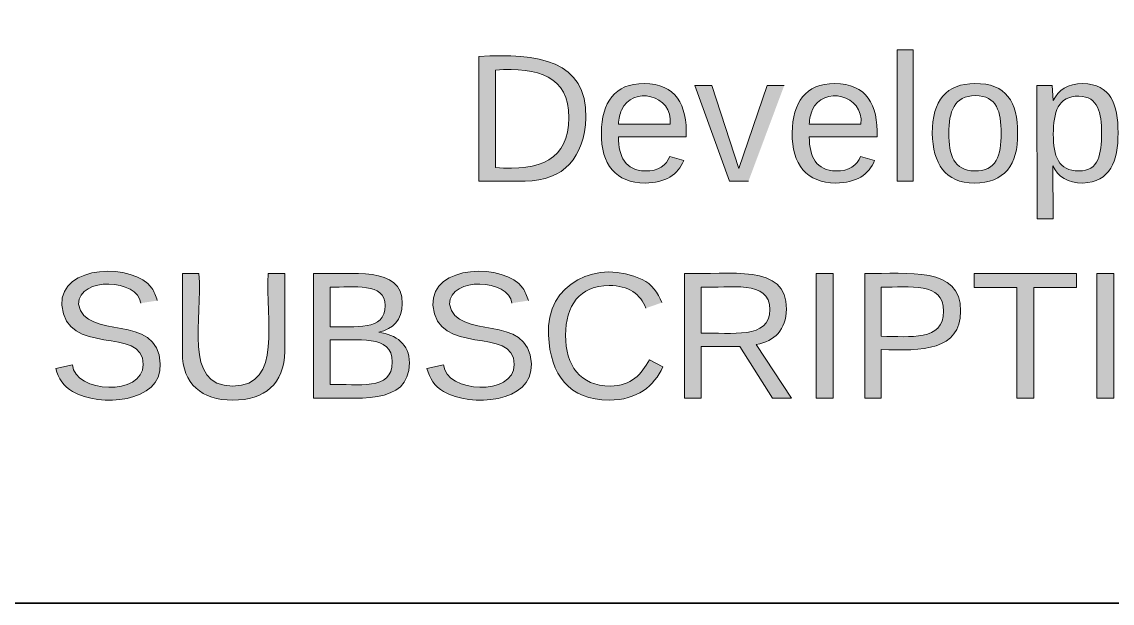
# Model space of a CAD drawing. Extents: x 3 to 1760, y 20 to 1040.
# Drawn here: x 835.2 to 929.1, y 20 to 70 of the extents above; entities that cross this region are included whole.
import ezdxf

# ---------------------------------------------------------------- set-up
doc = ezdxf.new("R2010")
doc.units = 0
doc.header["$MEASUREMENT"] = 0
doc.layers.add('Layer 1', color=7, linetype='Continuous', lineweight=0)

# ---------------------------------------------------------------- blocks, each defined once
blk = doc.blocks.new('Block_173')
at = {"layer": 'Layer 1', "true_color": 0x282c33, "transparency": 33554687}
h = blk.add_hatch(color=250, dxfattribs=at)
h.dxf.hatch_style = 2
edge = h.paths.add_edge_path()
edge.add_spline(control_points=[(910.576, 56.306), (910.576, 56.306), (910.576, 67.583), (910.576, 67.583), (910.576, 67.583), (911.959, 67.583), (911.959, 67.583), (911.959, 67.583), (911.959, 56.306), (911.959, 56.306), (911.959, 56.306), (910.576, 56.306), (910.576, 56.306)], knot_values=[0, 0, 0, 0, 1, 1, 1, 2, 2, 2, 3, 3, 3, 4, 4, 4, 4], degree=3, periodic=0)
edge.add_line((910.576, 56.306), (910.576, 56.306))
h = blk.add_hatch(color=250, dxfattribs=at)
h.dxf.hatch_style = 2
edge = h.paths.add_edge_path()
edge.add_spline(control_points=[(874.582, 67.022), (879.681, 67.324), (883.916, 66.676), (883.786, 61.75), (883.657, 58.38), (881.928, 56.306), (878.558, 56.306), (878.558, 56.306), (874.582, 56.306), (874.582, 56.306), (874.582, 56.306), (874.582, 67.022), (874.582, 67.022)], knot_values=[0, 0, 0, 0, 1, 1, 1, 2, 2, 2, 3, 3, 3, 4, 4, 4, 4], degree=3, periodic=0)
edge = h.paths.add_edge_path()
edge.add_spline(control_points=[(876.008, 57.472), (879.854, 57.127), (882.317, 58.164), (882.317, 61.75), (882.317, 65.336), (879.724, 66.114), (876.008, 65.855), (876.008, 65.855), (876.008, 57.472), (876.008, 57.472)], knot_values=[0, 0, 0, 0, 1, 1, 1, 2, 2, 2, 3, 3, 3, 3], degree=3, periodic=0)
edge.add_line((876.008, 57.472), (876.008, 57.472))
h = blk.add_hatch(color=250, dxfattribs=at)
h.dxf.hatch_style = 2
edge = h.paths.add_edge_path()
edge.add_spline(control_points=[(943.805, 63.349), (940.434, 64.04), (941.515, 59.417), (941.342, 56.306), (941.342, 56.306), (939.959, 56.306), (939.959, 56.306), (939.959, 56.306), (939.916, 64.515), (939.916, 64.515), (939.916, 64.515), (941.212, 64.515), (941.212, 64.515), (941.255, 63.997), (941.169, 63.262), (941.298, 62.83), (941.558, 63.997), (942.292, 64.948), (943.805, 64.602), (943.805, 64.602), (943.805, 63.349), (943.805, 63.349)], knot_values=[0, 0, 0, 0, 1, 1, 1, 2, 2, 2, 3, 3, 3, 4, 4, 4, 5, 5, 5, 6, 6, 6, 7, 7, 7, 7], degree=3, periodic=0)
edge.add_line((943.805, 63.349), (943.805, 63.349))
h = blk.add_hatch(color=250, dxfattribs=at)
h.dxf.hatch_style = 2
edge = h.paths.add_edge_path()
edge.add_spline(control_points=[(888.798, 64.688), (891.521, 64.688), (892.515, 62.873), (892.428, 60.108), (892.428, 60.108), (886.595, 60.108), (886.595, 60.108), (886.595, 58.38), (887.2, 57.213), (888.885, 57.17), (890.008, 57.127), (890.743, 57.688), (891.002, 58.423), (891.002, 58.423), (892.212, 58.077), (892.212, 58.077), (891.737, 56.867), (890.613, 56.133), (888.885, 56.133), (886.379, 56.133), (885.082, 57.731), (885.126, 60.454), (885.169, 63.089), (886.249, 64.688), (888.798, 64.688)], knot_values=[0, 0, 0, 0, 1, 1, 1, 2, 2, 2, 3, 3, 3, 4, 4, 4, 5, 5, 5, 6, 6, 6, 7, 7, 7, 8, 8, 8, 8], degree=3, periodic=0)
edge = h.paths.add_edge_path()
edge.add_spline(control_points=[(891.045, 61.188), (891.305, 63.781), (887.761, 64.515), (886.854, 62.398), (886.724, 62.096), (886.595, 61.664), (886.595, 61.188), (886.595, 61.188), (891.045, 61.188), (891.045, 61.188)], knot_values=[0, 0, 0, 0, 1, 1, 1, 2, 2, 2, 3, 3, 3, 3], degree=3, periodic=0)
edge.add_line((891.045, 61.188), (891.045, 61.188))
h = blk.add_hatch(color=250, dxfattribs=at)
h.dxf.hatch_style = 2
edge = h.paths.add_edge_path()
edge.add_spline(control_points=[(897.786, 56.306), (897.786, 56.306), (896.144, 56.306), (896.144, 56.306), (896.144, 56.306), (893.163, 64.515), (893.163, 64.515), (893.163, 64.515), (894.632, 64.515), (894.632, 64.515), (894.632, 64.515), (896.965, 57.386), (896.965, 57.386), (896.965, 57.386), (899.385, 64.515), (899.385, 64.515), (899.385, 64.515), (900.854, 64.515), (900.854, 64.515)], knot_values=[0, 0, 0, 0, 1, 1, 1, 2, 2, 2, 3, 3, 3, 4, 4, 4, 5, 5, 5, 6, 6, 6, 6], degree=3, periodic=0)
edge.add_line((900.854, 64.515), (897.786, 56.306))
h = blk.add_hatch(color=250, dxfattribs=at)
h.dxf.hatch_style = 2
edge = h.paths.add_edge_path()
edge.add_spline(control_points=[(905.218, 64.688), (907.94, 64.688), (908.934, 62.873), (908.848, 60.108), (908.848, 60.108), (903.015, 60.108), (903.015, 60.108), (903.015, 58.38), (903.619, 57.213), (905.305, 57.17), (906.428, 57.127), (907.163, 57.688), (907.422, 58.423), (907.422, 58.423), (908.632, 58.077), (908.632, 58.077), (908.157, 56.867), (907.033, 56.133), (905.305, 56.133), (902.798, 56.133), (901.502, 57.731), (901.545, 60.454), (901.589, 63.089), (902.669, 64.688), (905.218, 64.688)], knot_values=[0, 0, 0, 0, 1, 1, 1, 2, 2, 2, 3, 3, 3, 4, 4, 4, 5, 5, 5, 6, 6, 6, 7, 7, 7, 8, 8, 8, 8], degree=3, periodic=0)
edge = h.paths.add_edge_path()
edge.add_spline(control_points=[(907.465, 61.188), (907.724, 63.781), (904.181, 64.515), (903.274, 62.398), (903.144, 62.096), (903.015, 61.664), (903.015, 61.188), (903.015, 61.188), (907.465, 61.188), (907.465, 61.188)], knot_values=[0, 0, 0, 0, 1, 1, 1, 2, 2, 2, 3, 3, 3, 3], degree=3, periodic=0)
edge.add_line((907.465, 61.188), (907.465, 61.188))
h = blk.add_hatch(color=250, dxfattribs=at)
h.dxf.hatch_style = 2
edge = h.paths.add_edge_path()
edge.add_spline(control_points=[(917.274, 64.688), (919.953, 64.731), (920.947, 63.089), (920.947, 60.41), (920.99, 57.688), (919.78, 56.133), (917.231, 56.133), (914.681, 56.133), (913.644, 57.818), (913.601, 60.41), (913.601, 63.262), (914.811, 64.688), (917.274, 64.688)], knot_values=[0, 0, 0, 0, 1, 1, 1, 2, 2, 2, 3, 3, 3, 4, 4, 4, 4], degree=3, periodic=0)
edge = h.paths.add_edge_path()
edge.add_spline(control_points=[(917.231, 57.17), (919.132, 57.127), (919.521, 58.509), (919.521, 60.41), (919.521, 62.269), (919.175, 63.651), (917.317, 63.651), (915.459, 63.651), (915.027, 62.269), (915.027, 60.41), (915.027, 58.552), (915.459, 57.213), (917.231, 57.17)], knot_values=[0, 0, 0, 0, 1, 1, 1, 2, 2, 2, 3, 3, 3, 4, 4, 4, 4], degree=3, periodic=0)
edge.add_line((917.231, 57.17), (917.231, 57.17))
h = blk.add_hatch(color=250, dxfattribs=at)
h.dxf.hatch_style = 2
edge = h.paths.add_edge_path()
edge.add_spline(control_points=[(926.564, 64.688), (928.94, 64.645), (929.589, 62.917), (929.589, 60.454), (929.589, 57.991), (928.897, 56.219), (926.564, 56.133), (925.224, 56.133), (924.447, 56.694), (923.971, 57.602), (923.971, 57.602), (924.015, 53.065), (924.015, 53.065), (924.015, 53.065), (922.632, 53.065), (922.632, 53.065), (922.632, 53.065), (922.589, 64.515), (922.589, 64.515), (922.589, 64.515), (923.928, 64.515), (923.928, 64.515), (923.928, 64.515), (924.015, 63.219), (924.015, 63.219), (924.447, 64.127), (925.224, 64.688), (926.564, 64.688)], knot_values=[0, 0, 0, 0, 1, 1, 1, 2, 2, 2, 3, 3, 3, 4, 4, 4, 5, 5, 5, 6, 6, 6, 7, 7, 7, 8, 8, 8, 9, 9, 9, 9], degree=3, periodic=0)
edge = h.paths.add_edge_path()
edge.add_spline(control_points=[(926.218, 57.17), (927.947, 57.17), (928.163, 58.639), (928.163, 60.41), (928.163, 62.182), (927.903, 63.565), (926.218, 63.608), (924.403, 63.608), (924.015, 62.225), (924.015, 60.324), (924.015, 58.466), (924.447, 57.17), (926.218, 57.17)], knot_values=[0, 0, 0, 0, 1, 1, 1, 2, 2, 2, 3, 3, 3, 4, 4, 4, 4], degree=3, periodic=0)
edge.add_line((926.218, 57.17), (926.218, 57.17))
h = blk.add_hatch(color=250, dxfattribs=at)
h.dxf.hatch_style = 2
edge = h.paths.add_edge_path()
edge.add_spline(control_points=[(934.558, 64.688), (937.28, 64.688), (938.274, 62.873), (938.187, 60.108), (938.187, 60.108), (932.354, 60.108), (932.354, 60.108), (932.354, 58.38), (932.959, 57.213), (934.644, 57.17), (935.768, 57.127), (936.502, 57.688), (936.761, 58.423), (936.761, 58.423), (937.971, 58.077), (937.971, 58.077), (937.496, 56.867), (936.373, 56.133), (934.644, 56.133), (932.138, 56.133), (930.842, 57.731), (930.885, 60.454), (930.928, 63.089), (932.008, 64.688), (934.558, 64.688)], knot_values=[0, 0, 0, 0, 1, 1, 1, 2, 2, 2, 3, 3, 3, 4, 4, 4, 5, 5, 5, 6, 6, 6, 7, 7, 7, 8, 8, 8, 8], degree=3, periodic=0)
edge = h.paths.add_edge_path()
edge.add_spline(control_points=[(936.805, 61.188), (937.064, 63.781), (933.521, 64.515), (932.613, 62.398), (932.484, 62.096), (932.354, 61.664), (932.354, 61.188), (932.354, 61.188), (936.805, 61.188), (936.805, 61.188)], knot_values=[0, 0, 0, 0, 1, 1, 1, 2, 2, 2, 3, 3, 3, 3], degree=3, periodic=0)
edge.add_line((936.805, 61.188), (936.805, 61.188))
at = {"layer": 'Layer 1'}
for points, knots in [([(910.576, 56.306), (910.576, 56.306), (910.576, 67.583), (910.576, 67.583), (910.576, 67.583), (911.959, 67.583), (911.959, 67.583), (911.959, 67.583), (911.959, 56.306), (911.959, 56.306), (911.959, 56.306), (910.576, 56.306), (910.576, 56.306)], [0, 0, 0, 0, 1, 1, 1, 2, 2, 2, 3, 3, 3, 4, 4, 4, 4]), ([(874.582, 67.022), (879.681, 67.324), (883.916, 66.676), (883.786, 61.75), (883.657, 58.38), (881.928, 56.306), (878.558, 56.306), (878.558, 56.306), (874.582, 56.306), (874.582, 56.306), (874.582, 56.306), (874.582, 67.022), (874.582, 67.022)], [0, 0, 0, 0, 1, 1, 1, 2, 2, 2, 3, 3, 3, 4, 4, 4, 4]), ([(876.008, 57.472), (879.854, 57.127), (882.317, 58.164), (882.317, 61.75), (882.317, 65.336), (879.724, 66.114), (876.008, 65.855), (876.008, 65.855), (876.008, 57.472), (876.008, 57.472)], [0, 0, 0, 0, 1, 1, 1, 2, 2, 2, 3, 3, 3, 3]), ([(943.805, 63.349), (940.434, 64.04), (941.515, 59.417), (941.342, 56.306), (941.342, 56.306), (939.959, 56.306), (939.959, 56.306), (939.959, 56.306), (939.916, 64.515), (939.916, 64.515), (939.916, 64.515), (941.212, 64.515), (941.212, 64.515), (941.255, 63.997), (941.169, 63.262), (941.298, 62.83), (941.558, 63.997), (942.292, 64.948), (943.805, 64.602), (943.805, 64.602), (943.805, 63.349), (943.805, 63.349)], [0, 0, 0, 0, 1, 1, 1, 2, 2, 2, 3, 3, 3, 4, 4, 4, 5, 5, 5, 6, 6, 6, 7, 7, 7, 7]), ([(888.798, 64.688), (891.521, 64.688), (892.515, 62.873), (892.428, 60.108), (892.428, 60.108), (886.595, 60.108), (886.595, 60.108), (886.595, 58.38), (887.2, 57.213), (888.885, 57.17), (890.008, 57.127), (890.743, 57.688), (891.002, 58.423), (891.002, 58.423), (892.212, 58.077), (892.212, 58.077), (891.737, 56.867), (890.613, 56.133), (888.885, 56.133), (886.379, 56.133), (885.082, 57.731), (885.126, 60.454), (885.169, 63.089), (886.249, 64.688), (888.798, 64.688)], [0, 0, 0, 0, 1, 1, 1, 2, 2, 2, 3, 3, 3, 4, 4, 4, 5, 5, 5, 6, 6, 6, 7, 7, 7, 8, 8, 8, 8]), ([(891.045, 61.188), (891.305, 63.781), (887.761, 64.515), (886.854, 62.398), (886.724, 62.096), (886.595, 61.664), (886.595, 61.188), (886.595, 61.188), (891.045, 61.188), (891.045, 61.188)], [0, 0, 0, 0, 1, 1, 1, 2, 2, 2, 3, 3, 3, 3]), ([(897.786, 56.306), (897.786, 56.306), (896.144, 56.306), (896.144, 56.306), (896.144, 56.306), (893.163, 64.515), (893.163, 64.515), (893.163, 64.515), (894.632, 64.515), (894.632, 64.515), (894.632, 64.515), (896.965, 57.386), (896.965, 57.386), (896.965, 57.386), (899.385, 64.515), (899.385, 64.515), (899.385, 64.515), (900.854, 64.515), (900.854, 64.515)], [0, 0, 0, 0, 1, 1, 1, 2, 2, 2, 3, 3, 3, 4, 4, 4, 5, 5, 5, 6, 6, 6, 6]), ([(905.218, 64.688), (907.94, 64.688), (908.934, 62.873), (908.848, 60.108), (908.848, 60.108), (903.015, 60.108), (903.015, 60.108), (903.015, 58.38), (903.619, 57.213), (905.305, 57.17), (906.428, 57.127), (907.163, 57.688), (907.422, 58.423), (907.422, 58.423), (908.632, 58.077), (908.632, 58.077), (908.157, 56.867), (907.033, 56.133), (905.305, 56.133), (902.798, 56.133), (901.502, 57.731), (901.545, 60.454), (901.589, 63.089), (902.669, 64.688), (905.218, 64.688)], [0, 0, 0, 0, 1, 1, 1, 2, 2, 2, 3, 3, 3, 4, 4, 4, 5, 5, 5, 6, 6, 6, 7, 7, 7, 8, 8, 8, 8]), ([(907.465, 61.188), (907.724, 63.781), (904.181, 64.515), (903.274, 62.398), (903.144, 62.096), (903.015, 61.664), (903.015, 61.188), (903.015, 61.188), (907.465, 61.188), (907.465, 61.188)], [0, 0, 0, 0, 1, 1, 1, 2, 2, 2, 3, 3, 3, 3]), ([(917.274, 64.688), (919.953, 64.731), (920.947, 63.089), (920.947, 60.41), (920.99, 57.688), (919.78, 56.133), (917.231, 56.133), (914.681, 56.133), (913.644, 57.818), (913.601, 60.41), (913.601, 63.262), (914.811, 64.688), (917.274, 64.688)], [0, 0, 0, 0, 1, 1, 1, 2, 2, 2, 3, 3, 3, 4, 4, 4, 4]), ([(926.564, 64.688), (928.94, 64.645), (929.589, 62.917), (929.589, 60.454), (929.589, 57.991), (928.897, 56.219), (926.564, 56.133), (925.224, 56.133), (924.447, 56.694), (923.971, 57.602), (923.971, 57.602), (924.015, 53.065), (924.015, 53.065), (924.015, 53.065), (922.632, 53.065), (922.632, 53.065), (922.632, 53.065), (922.589, 64.515), (922.589, 64.515), (922.589, 64.515), (923.928, 64.515), (923.928, 64.515), (923.928, 64.515), (924.015, 63.219), (924.015, 63.219), (924.447, 64.127), (925.224, 64.688), (926.564, 64.688)], [0, 0, 0, 0, 1, 1, 1, 2, 2, 2, 3, 3, 3, 4, 4, 4, 5, 5, 5, 6, 6, 6, 7, 7, 7, 8, 8, 8, 9, 9, 9, 9]), ([(934.558, 64.688), (937.28, 64.688), (938.274, 62.873), (938.187, 60.108), (938.187, 60.108), (932.354, 60.108), (932.354, 60.108), (932.354, 58.38), (932.959, 57.213), (934.644, 57.17), (935.768, 57.127), (936.502, 57.688), (936.761, 58.423), (936.761, 58.423), (937.971, 58.077), (937.971, 58.077), (937.496, 56.867), (936.373, 56.133), (934.644, 56.133), (932.138, 56.133), (930.842, 57.731), (930.885, 60.454), (930.928, 63.089), (932.008, 64.688), (934.558, 64.688)], [0, 0, 0, 0, 1, 1, 1, 2, 2, 2, 3, 3, 3, 4, 4, 4, 5, 5, 5, 6, 6, 6, 7, 7, 7, 8, 8, 8, 8]), ([(936.805, 61.188), (937.064, 63.781), (933.521, 64.515), (932.613, 62.398), (932.484, 62.096), (932.354, 61.664), (932.354, 61.188), (932.354, 61.188), (936.805, 61.188), (936.805, 61.188)], [0, 0, 0, 0, 1, 1, 1, 2, 2, 2, 3, 3, 3, 3]), ([(917.231, 57.17), (919.132, 57.127), (919.521, 58.509), (919.521, 60.41), (919.521, 62.269), (919.175, 63.651), (917.317, 63.651), (915.459, 63.651), (915.027, 62.269), (915.027, 60.41), (915.027, 58.552), (915.459, 57.213), (917.231, 57.17)], [0, 0, 0, 0, 1, 1, 1, 2, 2, 2, 3, 3, 3, 4, 4, 4, 4]), ([(926.218, 57.17), (927.947, 57.17), (928.163, 58.639), (928.163, 60.41), (928.163, 62.182), (927.903, 63.565), (926.218, 63.608), (924.403, 63.608), (924.015, 62.225), (924.015, 60.324), (924.015, 58.466), (924.447, 57.17), (926.218, 57.17)], [0, 0, 0, 0, 1, 1, 1, 2, 2, 2, 3, 3, 3, 4, 4, 4, 4])]:
    blk.add_open_spline(points, degree=3, knots=knots, dxfattribs=at)
blk = doc.blocks.new('Block_172')
at = {"layer": 'Layer 1'}
blk.add_blockref('Block_173', (0, 0), dxfattribs=at)
blk = doc.blocks.new('Block_177')
at = {"layer": 'Layer 1', "true_color": 0x282c33, "transparency": 33554687}
h = blk.add_hatch(color=250, dxfattribs=at)
h.dxf.hatch_style = 2
edge = h.paths.add_edge_path()
edge.add_spline(control_points=[(845.481, 45.806), (845.264, 47.88), (840.166, 48.139), (840.123, 45.719), (840.727, 42.478), (846.95, 45.114), (847.166, 40.577), (847.295, 37.207), (841.937, 36.818), (839.604, 38.201), (838.869, 38.633), (838.394, 39.324), (838.178, 40.188), (838.178, 40.188), (839.604, 40.491), (839.604, 40.491), (839.82, 38.071), (845.697, 37.769), (845.697, 40.534), (845.697, 43.904), (838.999, 41.139), (838.697, 45.633), (838.481, 49.176), (844.962, 49.262), (846.431, 47.102), (846.647, 46.799), (846.777, 46.411), (846.906, 46.022)], knot_values=[0, 0, 0, 0, 1, 1, 1, 2, 2, 2, 3, 3, 3, 4, 4, 4, 5, 5, 5, 6, 6, 6, 7, 7, 7, 8, 8, 8, 9, 9, 9, 9], degree=3, periodic=0)
edge.add_line((846.906, 46.022), (845.481, 45.806))
h = blk.add_hatch(color=250, dxfattribs=at)
h.dxf.hatch_style = 2
edge = h.paths.add_edge_path()
edge.add_spline(control_points=[(861.771, 43.775), (863.931, 43.818), (866.524, 43.386), (866.524, 45.59), (866.524, 47.62), (863.802, 47.145), (861.771, 47.188), (861.771, 47.188), (861.771, 43.775), (861.771, 43.775)], knot_values=[0, 0, 0, 0, 1, 1, 1, 2, 2, 2, 3, 3, 3, 3], degree=3, periodic=0)
edge = h.paths.add_edge_path()
edge.add_spline(control_points=[(865.962, 43.299), (867.474, 43.083), (868.598, 42.306), (868.598, 40.664), (868.598, 36.904), (864.018, 37.725), (860.345, 37.639), (860.345, 37.639), (860.345, 48.355), (860.345, 48.355), (863.629, 48.225), (867.993, 49.09), (867.993, 45.762), (867.993, 44.336), (867.172, 43.602), (865.962, 43.299)], knot_values=[0, 0, 0, 0, 1, 1, 1, 2, 2, 2, 3, 3, 3, 4, 4, 4, 5, 5, 5, 5], degree=3, periodic=0)
edge = h.paths.add_edge_path()
edge.add_spline(control_points=[(861.771, 38.806), (864.147, 38.892), (867.129, 38.201), (867.129, 40.75), (867.129, 43.17), (864.104, 42.565), (861.771, 42.651), (861.771, 42.651), (861.771, 38.806), (861.771, 38.806)], knot_values=[0, 0, 0, 0, 1, 1, 1, 2, 2, 2, 3, 3, 3, 3], degree=3, periodic=0)
edge.add_line((861.771, 38.806), (861.771, 38.806))
h = blk.add_hatch(color=250, dxfattribs=at)
h.dxf.hatch_style = 2
edge = h.paths.add_edge_path()
edge.add_spline(control_points=[(877.413, 45.806), (877.197, 47.88), (872.098, 48.139), (872.055, 45.719), (872.66, 42.478), (878.882, 45.114), (879.098, 40.577), (879.227, 37.207), (873.869, 36.818), (871.536, 38.201), (870.802, 38.633), (870.326, 39.324), (870.11, 40.188), (870.11, 40.188), (871.536, 40.491), (871.536, 40.491), (871.752, 38.071), (877.629, 37.769), (877.629, 40.534), (877.629, 43.904), (870.931, 41.139), (870.629, 45.633), (870.413, 49.176), (876.894, 49.262), (878.363, 47.102), (878.579, 46.799), (878.709, 46.411), (878.839, 46.022)], knot_values=[0, 0, 0, 0, 1, 1, 1, 2, 2, 2, 3, 3, 3, 4, 4, 4, 5, 5, 5, 6, 6, 6, 7, 7, 7, 8, 8, 8, 9, 9, 9, 9], degree=3, periodic=0)
edge.add_line((878.839, 46.022), (877.413, 45.806))
h = blk.add_hatch(color=250, dxfattribs=at)
h.dxf.hatch_style = 2
edge = h.paths.add_edge_path()
edge.add_spline(control_points=[(888.95, 45.373), (888.518, 46.583), (887.437, 47.318), (885.795, 47.318), (883.246, 47.318), (882.036, 45.59), (882.036, 43.04), (882.036, 40.448), (883.289, 38.676), (885.882, 38.676), (887.74, 38.676), (888.561, 39.713), (889.252, 40.923), (889.252, 40.923), (890.419, 40.318), (890.419, 40.318), (889.641, 38.676), (888.215, 37.466), (885.795, 37.466), (882.339, 37.466), (880.74, 39.627), (880.567, 43.04), (880.308, 47.534), (884.845, 49.651), (888.647, 47.836), (889.468, 47.448), (889.987, 46.713), (890.332, 45.849)], knot_values=[0, 0, 0, 0, 1, 1, 1, 2, 2, 2, 3, 3, 3, 4, 4, 4, 5, 5, 5, 6, 6, 6, 7, 7, 7, 8, 8, 8, 9, 9, 9, 9], degree=3, periodic=0)
edge.add_line((890.332, 45.849), (888.95, 45.373))
h = blk.add_hatch(color=250, dxfattribs=at)
h.dxf.hatch_style = 2
edge = h.paths.add_edge_path()
edge.add_spline(control_points=[(901.048, 45.287), (901.005, 43.515), (900.055, 42.522), (898.456, 42.262), (898.456, 42.262), (901.481, 37.639), (901.481, 37.639), (901.481, 37.639), (899.839, 37.639), (899.839, 37.639), (899.839, 37.639), (897.03, 42.09), (897.03, 42.09), (897.03, 42.09), (893.703, 42.09), (893.703, 42.09), (893.703, 42.09), (893.703, 37.639), (893.703, 37.639), (893.703, 37.639), (892.277, 37.639), (892.277, 37.639), (892.277, 37.639), (892.277, 48.355), (892.277, 48.355), (896.079, 48.225), (901.135, 49.262), (901.048, 45.287)], knot_values=[0, 0, 0, 0, 1, 1, 1, 2, 2, 2, 3, 3, 3, 4, 4, 4, 5, 5, 5, 6, 6, 6, 7, 7, 7, 8, 8, 8, 9, 9, 9, 9], degree=3, periodic=0)
edge = h.paths.add_edge_path()
edge.add_spline(control_points=[(893.703, 43.213), (896.295, 43.299), (899.623, 42.651), (899.623, 45.244), (899.623, 47.88), (896.166, 47.059), (893.703, 47.188), (893.703, 47.188), (893.703, 43.213), (893.703, 43.213)], knot_values=[0, 0, 0, 0, 1, 1, 1, 2, 2, 2, 3, 3, 3, 3], degree=3, periodic=0)
edge.add_line((893.703, 43.213), (893.703, 43.213))
h = blk.add_hatch(color=250, dxfattribs=at)
h.dxf.hatch_style = 2
edge = h.paths.add_edge_path()
edge.add_spline(control_points=[(907.789, 48.355), (911.548, 48.312), (916.042, 49.003), (916.042, 45.114), (916.042, 41.744), (912.715, 41.657), (909.215, 41.83), (909.215, 41.83), (909.215, 37.639), (909.215, 37.639), (909.215, 37.639), (907.789, 37.639), (907.789, 37.639), (907.789, 37.639), (907.789, 48.355), (907.789, 48.355)], knot_values=[0, 0, 0, 0, 1, 1, 1, 2, 2, 2, 3, 3, 3, 4, 4, 4, 5, 5, 5, 5], degree=3, periodic=0)
edge = h.paths.add_edge_path()
edge.add_spline(control_points=[(909.215, 42.954), (911.678, 42.954), (914.573, 42.478), (914.573, 45.114), (914.573, 47.664), (911.635, 47.145), (909.215, 47.188), (909.215, 47.188), (909.215, 42.954), (909.215, 42.954)], knot_values=[0, 0, 0, 0, 1, 1, 1, 2, 2, 2, 3, 3, 3, 3], degree=3, periodic=0)
edge.add_line((909.215, 42.954), (909.215, 42.954))
h = blk.add_hatch(color=250, dxfattribs=at)
h.dxf.hatch_style = 2
edge = h.paths.add_edge_path()
edge.add_spline(control_points=[(857.882, 41.657), (857.839, 38.849), (856.153, 37.466), (853.388, 37.466), (850.752, 37.466), (849.067, 38.849), (849.067, 41.528), (849.067, 41.528), (849.067, 48.355), (849.067, 48.355), (849.067, 48.355), (850.493, 48.355), (850.493, 48.355), (850.839, 44.509), (849.067, 38.676), (853.388, 38.676), (857.795, 38.676), (856.153, 44.423), (856.456, 48.355), (856.456, 48.355), (857.882, 48.355), (857.882, 48.355), (857.882, 48.355), (857.882, 41.657), (857.882, 41.657)], knot_values=[0, 0, 0, 0, 1, 1, 1, 2, 2, 2, 3, 3, 3, 4, 4, 4, 5, 5, 5, 6, 6, 6, 7, 7, 7, 8, 8, 8, 8], degree=3, periodic=0)
edge.add_line((857.882, 41.657), (857.882, 41.657))
h = blk.add_hatch(color=250, dxfattribs=at)
h.dxf.hatch_style = 2
edge = h.paths.add_edge_path()
edge.add_spline(control_points=[(903.598, 37.639), (903.598, 37.639), (903.598, 48.355), (903.598, 48.355), (903.598, 48.355), (905.067, 48.355), (905.067, 48.355), (905.067, 48.355), (905.067, 37.639), (905.067, 37.639), (905.067, 37.639), (903.598, 37.639), (903.598, 37.639)], knot_values=[0, 0, 0, 0, 1, 1, 1, 2, 2, 2, 3, 3, 3, 4, 4, 4, 4], degree=3, periodic=0)
edge.add_line((903.598, 37.639), (903.598, 37.639))
h = blk.add_hatch(color=250, dxfattribs=at)
h.dxf.hatch_style = 2
edge = h.paths.add_edge_path()
edge.add_spline(control_points=[(922.351, 47.145), (922.351, 47.145), (922.351, 37.639), (922.351, 37.639), (922.351, 37.639), (920.882, 37.639), (920.882, 37.639), (920.882, 37.639), (920.882, 47.145), (920.882, 47.145), (920.882, 47.145), (917.209, 47.145), (917.209, 47.145), (917.209, 47.145), (917.209, 48.355), (917.209, 48.355), (917.209, 48.355), (926.024, 48.355), (926.024, 48.355), (926.024, 48.355), (926.024, 47.145), (926.024, 47.145), (926.024, 47.145), (922.351, 47.145), (922.351, 47.145)], knot_values=[0, 0, 0, 0, 1, 1, 1, 2, 2, 2, 3, 3, 3, 4, 4, 4, 5, 5, 5, 6, 6, 6, 7, 7, 7, 8, 8, 8, 8], degree=3, periodic=0)
edge.add_line((922.351, 47.145), (922.351, 47.145))
h = blk.add_hatch(color=250, dxfattribs=at)
h.dxf.hatch_style = 2
edge = h.paths.add_edge_path()
edge.add_spline(control_points=[(927.752, 37.639), (927.752, 37.639), (927.752, 48.355), (927.752, 48.355), (927.752, 48.355), (929.221, 48.355), (929.221, 48.355), (929.221, 48.355), (929.221, 37.639), (929.221, 37.639), (929.221, 37.639), (927.752, 37.639), (927.752, 37.639)], knot_values=[0, 0, 0, 0, 1, 1, 1, 2, 2, 2, 3, 3, 3, 4, 4, 4, 4], degree=3, periodic=0)
edge.add_line((927.752, 37.639), (927.752, 37.639))
at = {"layer": 'Layer 1'}
for points, knots in [([(845.481, 45.806), (845.264, 47.88), (840.166, 48.139), (840.123, 45.719), (840.727, 42.478), (846.95, 45.114), (847.166, 40.577), (847.295, 37.207), (841.937, 36.818), (839.604, 38.201), (838.869, 38.633), (838.394, 39.324), (838.178, 40.188), (838.178, 40.188), (839.604, 40.491), (839.604, 40.491), (839.82, 38.071), (845.697, 37.769), (845.697, 40.534), (845.697, 43.904), (838.999, 41.139), (838.697, 45.633), (838.481, 49.176), (844.962, 49.262), (846.431, 47.102), (846.647, 46.799), (846.777, 46.411), (846.906, 46.022)], [0, 0, 0, 0, 1, 1, 1, 2, 2, 2, 3, 3, 3, 4, 4, 4, 5, 5, 5, 6, 6, 6, 7, 7, 7, 8, 8, 8, 9, 9, 9, 9]), ([(865.962, 43.299), (867.474, 43.083), (868.598, 42.306), (868.598, 40.664), (868.598, 36.904), (864.018, 37.725), (860.345, 37.639), (860.345, 37.639), (860.345, 48.355), (860.345, 48.355), (863.629, 48.225), (867.993, 49.09), (867.993, 45.762), (867.993, 44.336), (867.172, 43.602), (865.962, 43.299)], [0, 0, 0, 0, 1, 1, 1, 2, 2, 2, 3, 3, 3, 4, 4, 4, 5, 5, 5, 5]), ([(877.413, 45.806), (877.197, 47.88), (872.098, 48.139), (872.055, 45.719), (872.66, 42.478), (878.882, 45.114), (879.098, 40.577), (879.227, 37.207), (873.869, 36.818), (871.536, 38.201), (870.802, 38.633), (870.326, 39.324), (870.11, 40.188), (870.11, 40.188), (871.536, 40.491), (871.536, 40.491), (871.752, 38.071), (877.629, 37.769), (877.629, 40.534), (877.629, 43.904), (870.931, 41.139), (870.629, 45.633), (870.413, 49.176), (876.894, 49.262), (878.363, 47.102), (878.579, 46.799), (878.709, 46.411), (878.839, 46.022)], [0, 0, 0, 0, 1, 1, 1, 2, 2, 2, 3, 3, 3, 4, 4, 4, 5, 5, 5, 6, 6, 6, 7, 7, 7, 8, 8, 8, 9, 9, 9, 9]), ([(888.95, 45.373), (888.518, 46.583), (887.437, 47.318), (885.795, 47.318), (883.246, 47.318), (882.036, 45.59), (882.036, 43.04), (882.036, 40.448), (883.289, 38.676), (885.882, 38.676), (887.74, 38.676), (888.561, 39.713), (889.252, 40.923), (889.252, 40.923), (890.419, 40.318), (890.419, 40.318), (889.641, 38.676), (888.215, 37.466), (885.795, 37.466), (882.339, 37.466), (880.74, 39.627), (880.567, 43.04), (880.308, 47.534), (884.845, 49.651), (888.647, 47.836), (889.468, 47.448), (889.987, 46.713), (890.332, 45.849)], [0, 0, 0, 0, 1, 1, 1, 2, 2, 2, 3, 3, 3, 4, 4, 4, 5, 5, 5, 6, 6, 6, 7, 7, 7, 8, 8, 8, 9, 9, 9, 9]), ([(901.048, 45.287), (901.005, 43.515), (900.055, 42.522), (898.456, 42.262), (898.456, 42.262), (901.481, 37.639), (901.481, 37.639), (901.481, 37.639), (899.839, 37.639), (899.839, 37.639), (899.839, 37.639), (897.03, 42.09), (897.03, 42.09), (897.03, 42.09), (893.703, 42.09), (893.703, 42.09), (893.703, 42.09), (893.703, 37.639), (893.703, 37.639), (893.703, 37.639), (892.277, 37.639), (892.277, 37.639), (892.277, 37.639), (892.277, 48.355), (892.277, 48.355), (896.079, 48.225), (901.135, 49.262), (901.048, 45.287)], [0, 0, 0, 0, 1, 1, 1, 2, 2, 2, 3, 3, 3, 4, 4, 4, 5, 5, 5, 6, 6, 6, 7, 7, 7, 8, 8, 8, 9, 9, 9, 9]), ([(907.789, 48.355), (911.548, 48.312), (916.042, 49.003), (916.042, 45.114), (916.042, 41.744), (912.715, 41.657), (909.215, 41.83), (909.215, 41.83), (909.215, 37.639), (909.215, 37.639), (909.215, 37.639), (907.789, 37.639), (907.789, 37.639), (907.789, 37.639), (907.789, 48.355), (907.789, 48.355)], [0, 0, 0, 0, 1, 1, 1, 2, 2, 2, 3, 3, 3, 4, 4, 4, 5, 5, 5, 5]), ([(857.882, 41.657), (857.839, 38.849), (856.153, 37.466), (853.388, 37.466), (850.752, 37.466), (849.067, 38.849), (849.067, 41.528), (849.067, 41.528), (849.067, 48.355), (849.067, 48.355), (849.067, 48.355), (850.493, 48.355), (850.493, 48.355), (850.839, 44.509), (849.067, 38.676), (853.388, 38.676), (857.795, 38.676), (856.153, 44.423), (856.456, 48.355), (856.456, 48.355), (857.882, 48.355), (857.882, 48.355), (857.882, 48.355), (857.882, 41.657), (857.882, 41.657)], [0, 0, 0, 0, 1, 1, 1, 2, 2, 2, 3, 3, 3, 4, 4, 4, 5, 5, 5, 6, 6, 6, 7, 7, 7, 8, 8, 8, 8]), ([(893.703, 43.213), (896.295, 43.299), (899.623, 42.651), (899.623, 45.244), (899.623, 47.88), (896.166, 47.059), (893.703, 47.188), (893.703, 47.188), (893.703, 43.213), (893.703, 43.213)], [0, 0, 0, 0, 1, 1, 1, 2, 2, 2, 3, 3, 3, 3]), ([(903.598, 37.639), (903.598, 37.639), (903.598, 48.355), (903.598, 48.355), (903.598, 48.355), (905.067, 48.355), (905.067, 48.355), (905.067, 48.355), (905.067, 37.639), (905.067, 37.639), (905.067, 37.639), (903.598, 37.639), (903.598, 37.639)], [0, 0, 0, 0, 1, 1, 1, 2, 2, 2, 3, 3, 3, 4, 4, 4, 4]), ([(922.351, 47.145), (922.351, 47.145), (922.351, 37.639), (922.351, 37.639), (922.351, 37.639), (920.882, 37.639), (920.882, 37.639), (920.882, 37.639), (920.882, 47.145), (920.882, 47.145), (920.882, 47.145), (917.209, 47.145), (917.209, 47.145), (917.209, 47.145), (917.209, 48.355), (917.209, 48.355), (917.209, 48.355), (926.024, 48.355), (926.024, 48.355), (926.024, 48.355), (926.024, 47.145), (926.024, 47.145), (926.024, 47.145), (922.351, 47.145), (922.351, 47.145)], [0, 0, 0, 0, 1, 1, 1, 2, 2, 2, 3, 3, 3, 4, 4, 4, 5, 5, 5, 6, 6, 6, 7, 7, 7, 8, 8, 8, 8]), ([(927.752, 37.639), (927.752, 37.639), (927.752, 48.355), (927.752, 48.355), (927.752, 48.355), (929.221, 48.355), (929.221, 48.355), (929.221, 48.355), (929.221, 37.639), (929.221, 37.639), (929.221, 37.639), (927.752, 37.639), (927.752, 37.639)], [0, 0, 0, 0, 1, 1, 1, 2, 2, 2, 3, 3, 3, 4, 4, 4, 4]), ([(861.771, 43.775), (863.931, 43.818), (866.524, 43.386), (866.524, 45.59), (866.524, 47.62), (863.802, 47.145), (861.771, 47.188), (861.771, 47.188), (861.771, 43.775), (861.771, 43.775)], [0, 0, 0, 0, 1, 1, 1, 2, 2, 2, 3, 3, 3, 3]), ([(909.215, 42.954), (911.678, 42.954), (914.573, 42.478), (914.573, 45.114), (914.573, 47.664), (911.635, 47.145), (909.215, 47.188), (909.215, 47.188), (909.215, 42.954), (909.215, 42.954)], [0, 0, 0, 0, 1, 1, 1, 2, 2, 2, 3, 3, 3, 3]), ([(861.771, 38.806), (864.147, 38.892), (867.129, 38.201), (867.129, 40.75), (867.129, 43.17), (864.104, 42.565), (861.771, 42.651), (861.771, 42.651), (861.771, 38.806), (861.771, 38.806)], [0, 0, 0, 0, 1, 1, 1, 2, 2, 2, 3, 3, 3, 3])]:
    blk.add_open_spline(points, degree=3, knots=knots, dxfattribs=at)
blk = doc.blocks.new('Block_176')
at = {"layer": 'Layer 1'}
blk.add_blockref('Block_177', (0, 0), dxfattribs=at)
blk = doc.blocks.new('Block_171')
at = {"layer": 'Layer 1'}
for name in ['Block_172', 'Block_176']:
    blk.add_blockref(name, (0, 0), dxfattribs=at)
blk = doc.blocks.new('Block_0')
at = {"layer": 'Layer 1', "color": 18, "lineweight": 35, "true_color": 0x000000}
blk.add_open_spline([(818.015, 80), (818.015, 80), (1058.015, 80), (1058.015, 80), (1058.015, 80), (1058.015, 20), (1058.015, 20), (1058.015, 20), (818.015, 20), (818.015, 20), (818.015, 20), (818.015, 80), (818.015, 80)], degree=3, knots=[0, 0, 0, 0, 1, 1, 1, 2, 2, 2, 3, 3, 3, 4, 4, 4, 4], dxfattribs=at)
at = {"layer": 'Layer 1'}
blk.add_blockref('Block_171', (0, 0), dxfattribs=at)

msp = doc.modelspace()

# ---------------------------------------------------------------- block references
at = {"layer": 'Layer 1'}
msp.add_blockref('Block_0', (0, 0), dxfattribs=at)

doc.saveas('drawing.dxf')
